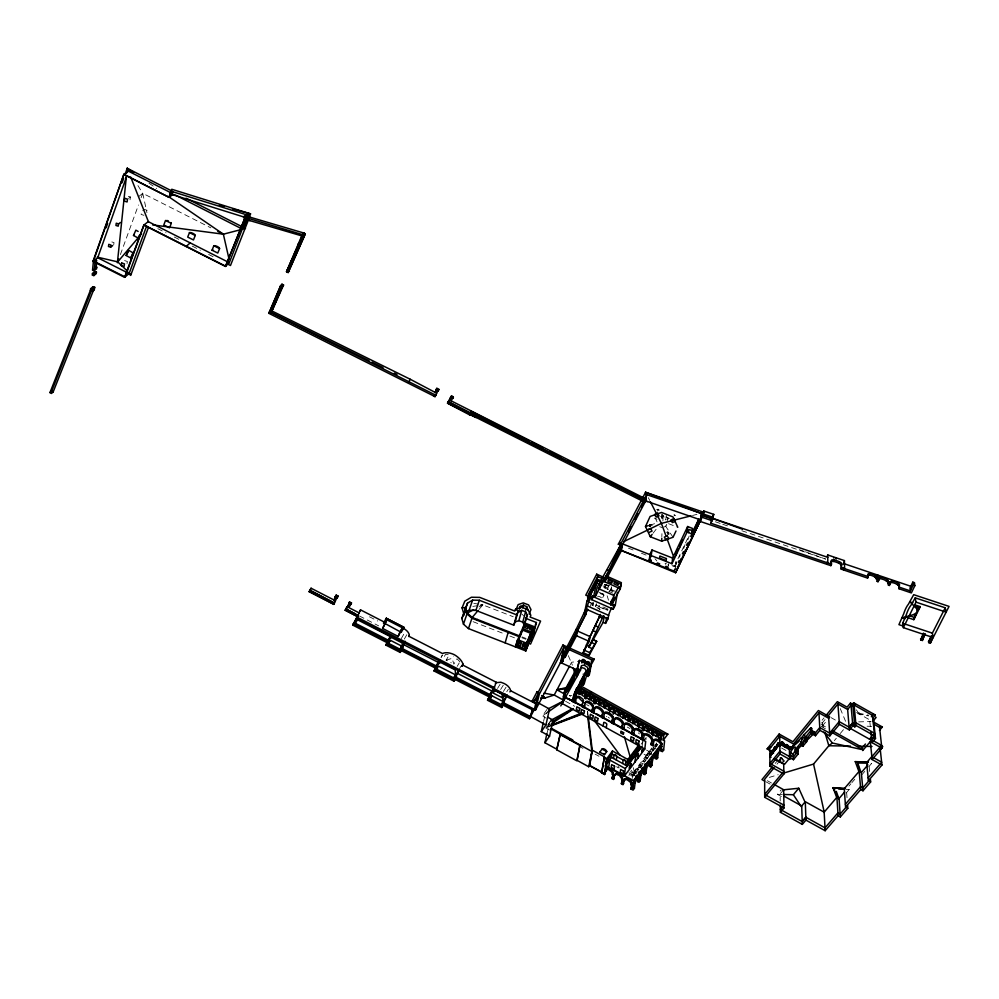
<?xml version="1.0" encoding="UTF-8"?>
<svg xmlns="http://www.w3.org/2000/svg" width="999" height="999" viewBox="0 0 999 999"><rect width="100%" height="100%" fill="white"/><g stroke="black" fill="none" stroke-linecap="round" stroke-linejoin="round"><path stroke-width="0.75" stroke-dasharray="5 3.75" d="M661.837 536.675L661.937 533.666M662.911 520.991L663.124 515.546L668.668 518.069M667.32 533.716L667.469 532.18L666.221 532.242M668.281 534.453L668.418 532.917L667.469 532.18M655.107 745.741L656.618 746.59L655.182 745.054M675.099 566.908L675.411 564.06L689.185 535.264M675.187 568.893L675.561 565.571M655.868 746.191L656.468 742.969M657.642 511.113L657.817 509.615L656.555 509.677M652.834 751.211L653.571 746.79M652.21 749.562L653.721 750.411L653.646 749.625C650.636 746.865 649.862 753.408 649.937 755.032L652.06 752.235L652.285 748.875M649.238 752.896L650.661 754.432L649.163 753.583C648.463 751.298 646.091 758.204 646.877 759.053L649 756.268L649.163 753.583M651.435 754.582L651.71 752.172L650.349 751.423M646.266 756.83L647.677 758.366L646.178 757.517C645.841 755.244 643.344 760.876 644.043 761.775M650.849 524.837L650.661 526.348L649.412 526.411L649.6 524.9L651.81 525.574M643.406 760.601L644.68 762.037L644.755 761.338C641.745 758.578 641.008 765.147 641.046 766.757L643.144 763.973M668.306 566.046L668.568 563.823L667.919 565.197L668.781 564.697M645.903 739.809L646.178 737.512L644.567 739.672M640.159 767.919L640.209 764.422L638.211 769.48M640.421 764.535L641.833 766.071L640.334 765.222M642.295 745.566L642.869 741.345M637.499 769.242C636.7 766.558 634.377 773.738 635.089 774.6L637.175 771.84M634.253 775.686L634.54 772.289L632.642 774.787L632.866 773.089L653.234 746.203M632.23 778.471L632.642 775.311L631.53 773.763L629.283 773.463L628.983 775.686M666.321 515.397L665.734 519.905L662.087 518.481L661.663 513.961M633.403 776.123L633.741 773.538L657.28 742.482M662.087 518.481L662.699 513.973M113.711 244.743L114.023 242.607L111.838 241.933M130.02 199.763L130.432 196.978L127.61 196.104M611.5 587.462L610.926 590.609L611.975 591.083L612.437 586.925M587.487 712.412L587.649 711.55L587.549 715.259M611.463 587.562L611.525 587.237A1.786 0.837 27.9 0 0 611.251 586.775M605.656 584.627L604.994 588.074L606.131 583.916L605.594 584.952L608.366 586.188L608.915 585.152L607.779 589.31L608.428 585.864A1.786 0.837 27.9 0 1 609.402 585.726M596.166 605.506L596.453 603.995L595.616 606.543L596.166 605.506L607.017 610.314L607.292 608.791L603.021 606.893L602.122 607.404L603.159 607.879L603.059 606.88M593.543 602.697L592.707 605.244L593.543 602.697L591.795 602.822L592.832 603.296L592.732 602.297M590.459 606.455L590.871 604.432L599.962 609.315M546.928 733.591L548.738 726.86M543.581 721.428L544.905 715.621L548.738 710.152M687.886 539.835L689.173 535.976M683.716 548.551L685.014 544.667M679.557 557.242L680.057 555.444M120.38 254.583L138.474 204.995M141.134 197.702L142.732 193.331L137.825 185.414M676.048 563.798L676.86 561.65M634.328 774.7L633.99 775.524L632.317 774.612M643.169 763.036L642.844 763.873L641.483 763.124M582.879 674.387L583.316 673.463M666.758 524.25L665.759 526.386L663.811 527.06M643.019 741.645L641.133 744.23M666.321 563.011L665.659 564.385L665.109 563.261M602.722 597.589L603.983 595.154A3.009 1.436 27.5 0 0 599.487 592.607M596.453 603.995L595.916 605.019L607.954 610.352M598.801 606.293L599.338 605.269M570.217 664.884L571.603 662.262L577.659 661.438M609.303 591.945L612.012 586.525M637.225 770.866L638.798 769.193L637.449 768.443M646.028 759.277L647.614 757.567M652.035 751.348L653.646 749.625M441.034 657.592L442.295 655.344M401.273 638.661L405.232 631.643M404.32 639.073L407.23 633.928M441.246 656.992L442.407 655.007M444.368 656.38L445.529 654.395L449.313 654.795L446.153 660.164L451.286 662.799M446.153 660.164L452.085 658.341L453.396 656.131M457.167 666.395L459.215 662.936M459.49 668.706L460.989 666.183M497.527 688.461L500.349 683.89M500.624 689.485L503.396 685.014M503.396 691.47L506.218 686.912M506.768 691.758L508.316 689.248M546.94 709.477L542.357 716.033L546.128 718.106M547.877 724.874L551.248 720.092M548.064 724.625L550.387 721.34M661.276 518.044L663.124 515.546L665.521 519.405M644.03 754.22L646.628 755.619L649.5 751.748L646.565 750.149M632.642 775.311L632.017 776.123L629.17 773.963M634.79 773.863L635.888 773.026L634.328 772.165M644.605 762.05L646.016 760.202M653.546 750.274L654.969 748.401L656.343 749.15M656.455 746.44L657.891 744.555M653.034 533.241L656.68 528.558M775.187 763.436L778.021 759.977M780.818 757.766L779.919 759.577L780.818 757.766L781.693 757.779M779.645 759.415L780.818 758.466M779.919 758.865L781.468 757.866M776.96 764.198L779.794 760.739M783.666 761.962L784.565 760.863L783.591 760.326L782.692 761.425L783.666 761.962L783.578 759.302C781.255 761.638 783.341 758.853 782.404 758.066M822.127 720.204L824.038 717.881M822.077 723.214L825.049 719.605M822.189 726.211L826.847 720.566M781.355 796.54L777.434 794.367L780.968 790.109M783.653 789.722L780.119 793.993L780.207 800.961M834.327 740.634L836.3 738.261M840.271 733.503L844.23 728.758M856.343 709.802L858.665 713.211L859.814 711.837M478.983 609.465L482.867 604.894L513.236 616.733M609.615 590.983L610.451 590.409M848.95 786.063L850.898 783.79M851.872 782.654L854.794 779.257M846.303 792.881L849.175 789.535L846.24 789.198M861.85 774.799L864.784 771.378M868.705 766.82L871.652 763.398L868.83 763.248M569.305 695.429L571.803 695.466M667.707 534.84L668.418 532.917M546.753 726.922L549.812 723.963M138.499 196.716L142.732 193.331L210.851 227.847M128.484 198.439L130.432 196.978M547.227 712.599L542.357 716.033L544.905 715.621M547.477 726.398L550.049 724.675M610.926 590.609L611.875 590.072M478.971 606.942L482.867 604.894L480.369 603.496M649.412 526.411L650.873 525.786M666.945 519.405L669.367 518.419M546.191 727.26L549.05 726.186M547.165 727.372L550.012 726.285M780.569 758.965L781.493 759.165M660.551 516.495L663.124 515.546M649.8 525.187L656.98 522.952M769.355 777.384L778.196 774.725M692.507 515.484L696.952 514.36M472.852 606.405L478.571 605.544M480.007 605.319L482.867 604.894L479.845 604.383M649.325 524.425L652.335 525.349M858.653 721.877L871.103 721.553M777.434 794.367L781.78 794.467M867.082 726.198L871.665 726.423M846.103 789.36L849.175 789.535M607.28 584.802L604.545 584.49L605.556 588.748M473.826 603.359L478.346 604.12M857.804 713.761L868.481 715.896M858.665 713.211L868.543 715.197M147.19 210.302L144.38 209.428L141.533 211.663L141.109 214.435L143.918 215.309M124.588 260.602L127.348 261.463L126.948 264.123L124.188 263.274M715.396 521.79L721.278 523.788M722.752 524.275L728.633 526.273M741.857 530.744L825.661 559.103L805.206 551.735M799.362 549.637L803.745 551.211M668.568 523.688L677.772 527.247M659.715 526.698L662.137 527.634M522.052 636.887L526.136 638.486M521.828 637.712L525.924 639.31M473.089 621.69L505.681 634.39M509.852 636.013L515.372 638.161M628.446 548.164L635.676 550.986M641.445 553.246L648.676 556.081M673.226 565.684L676.123 566.82M654.283 518.094L657.067 519.193M604.757 584.415L607.417 585.514M600.024 593.518L603.983 595.154M602.934 585.876L614.909 591.196M603.746 587.512L613.286 591.67M608.816 591.396L612.837 593.169M599.1 592.257L607.217 595.866L608.478 600.199M588.161 601.573L593.006 603.721M588.374 602.047L593.244 604.208M656.543 745.803L654.607 748.363L653.246 747.614M606.893 609.515L607.916 609.989L607.817 608.99M650.599 753.646L648.663 756.193L647.302 755.444M157.792 228.671L166.059 232.867M174.326 237.05L181.219 240.547M192.22 246.116L200.412 250.274M208.616 254.42L215.447 257.892M369.505 616.795L377.747 621.016M359.428 615.983L378.646 625.849M641.77 765.271L639.86 767.794L638.511 767.045M630.257 771.653L633.741 773.538M595.129 754.145L598.988 756.255M628.895 772.677L634.365 775.686M545.729 727.909L549.737 730.107M579.083 746.228L582.979 748.363M616.595 766.708L618.256 767.969M644.343 759.365L645.691 760.102M637.362 769.143L638.711 769.879M635.551 770.953L636.9 771.703M634.452 772.976L635.938 773.825M586.525 704.582L588.973 705.931M627.285 727.085L629.944 728.546M656.143 743.793L657.504 744.542M565.584 701.298L574.65 706.293M767.382 780.719L771.453 782.966M766.058 781.855L770.117 784.103M781.618 748.051L786.812 750.948M779.882 757.692L783.628 759.777M821.091 724.412L827.759 728.146M821.028 726.348L826.435 729.37M856.618 712.499L871.003 720.579L869.854 721.94L870.641 729.395M831.006 717.594L836.4 720.616M149.013 183.217L156.706 188.486M672.052 565.496L673.488 566.545M667.657 531.693L668.955 532.692L669.08 534.19M657.991 509.115L659.303 510.127M657.817 509.615L658.778 510.352M674.138 514.572L675.449 515.596M673.95 515.072L674.912 515.821M655.019 558.753L656.88 560.963M521.828 614.048L523.588 615.671M597.951 607.579L599.937 609.44M618.131 766.395L619.218 767.944M459.902 661.775L457.03 658.753L453.858 664.11L452.085 658.341M631.106 770.192L635.726 776.435M673.051 537.275L665.759 526.386L667.832 518.656L666.82 516.483M674.138 565.172L674.824 566.271M648.326 497.689L649.7 500.387M568.281 655.619L572.439 665.197M655.406 518.381L657.042 521.878M840.259 708.591L846.041 722.427M675.474 561.713L676.523 564.547M821.89 722.277L823.626 728.146M633.216 767.619L634.889 773.488M142.732 193.331L146.94 212.612M587.649 711.55L588.199 716.121M869.167 766.857L869.63 771.453M846.665 793.031L847.027 797.689M646.628 755.619A2.885 0.774 -62.5 0 1 648.139 752.484A2.885 0.774 -62.5 0 1 649.5 751.748M569.442 695.654A1.823 0.974 29.5 0 1 570.379 696.503M638.361 732.916A1.998 1.011 37.4 0 1 639.36 733.94M606.318 716.508A2.71 1.399 36.7 0 1 606.905 716.583M608.241 717.182A2.71 1.399 36.7 0 1 609.378 718.206M597.589 596.266A3.009 1.449 27.6 0 1 601.435 597.839"/><path stroke-width="1.5" d="M781.593 810.152L802.222 821.54L805.843 817.232L825.012 827.859L824.163 812.162L805.294 801.71L805.943 820.117L802.309 824.387L780.394 812.287L783.99 807.979L764.672 797.314L764.672 779.208L774.125 767.669M677.772 527.247L673.014 516.933L661.525 512.45L650.112 516.446L645.491 526.523L650.299 536.738L661.688 541.183L661.788 538.174M778.958 736.812L779.145 734.053L792.931 741.733L818.418 710.539L829.657 716.845L828.708 718.306L829.832 735.876L819.917 730.331L818.968 712.836L828.708 718.306M642.707 497.739L645.566 492.27L704.357 512.475L701.535 513.548L700.986 520.017L645.679 500.911L448.351 401.685L447.602 403.097L644.929 502.322L645.229 500.462L585.826 470.067M675.599 572.764L700.399 520.304L675.599 572.764L621.49 550.536L622.34 545.816L620.891 544.418L597.19 587.187L595.342 596.44L593.806 595.766L596.391 582.966L600.312 584.715M691.67 533.816L691.97 530.594L688.885 529.383L688.561 532.604M672.627 558.066L651.997 549.999L651.198 555.606L671.977 563.736L672.627 558.066L687.649 526.523L692.469 528.409L691.945 533.928L690.746 536.413L692.369 537.05L692.669 533.841L691.658 534.74M94.206 270.729L95.067 261.838L96.766 260.477L95.167 259.665L93.469 261.039L92.52 270.254L94.206 270.729L96.578 268.793L96.753 267.158L95.08 266.696M96.079 267.707L96.628 261.925M688.386 543.618L688.174 545.766L686.575 545.142L687.562 543.056L689.173 543.693L689.385 541.545M126.436 175.949L117.383 262.774M126.748 172.877L127.223 168.282L172.365 191.246M685.202 550.262L684.989 552.422L683.378 551.798L682.442 553.746L684.053 554.383L684.278 552.21M671.977 563.736L687.1 532.03L687.649 526.523M662.2 746.553A4.658 1.199 -61.9 0 0 658.254 752.634L657.692 757.854L656.643 759.215L655.269 758.453L656.306 757.105L656.88 751.872A4.658 1.186 -61.9 0 1 659.303 747.227A4.658 1.186 -61.9 0 1 661.375 745.966L661.013 750.911L662.399 751.685L663.648 750.049L664.585 740.858L663.211 740.097L663.873 733.79L580.244 687.537M681.031 558.965L680.806 561.138L679.208 560.514L678.358 562.287L679.957 562.912L680.194 560.701M660.676 749.974L662.025 743.968A4.783 2.41 37.8 0 0 658.366 739.922A4.783 2.41 37.8 0 0 654.283 739.685L653.446 740.783A4.783 2.41 37.8 0 1 657.529 741.021A4.783 2.41 37.8 0 1 661.188 745.067L661.013 750.911M661.088 736.513L660.676 740.296L661.825 735.139L658.915 733.528L657.667 735.139L659.04 734.69L661.088 736.513L661.912 735.426M660.726 739.909L661.563 735.202L658.791 738.873M656.793 757.879L657.08 755.219M655.269 758.453L655.644 753.483A4.645 1.174 -62 0 0 653.608 754.72A4.645 1.174 -62 0 0 651.186 759.352L650.586 764.597L649.313 766.27L650.686 767.032L651.96 765.359L652.547 760.114A4.645 1.186 -62 0 1 655.531 754.807M658.503 734.04L658.141 737.337L661.513 739.21M656.268 736.525L656.468 733.728L654.507 732.192L653.134 732.629L652.884 734.827M657.379 732.916L656.967 736.688L653.583 734.827L653.958 731.53L656.443 731.705L657.379 732.916L656.555 734.015M651.598 739.76A5.007 2.535 37.6 0 0 647.839 735.764A5.007 2.535 37.6 0 0 643.668 735.389L644.492 734.277A5.007 2.535 37.6 0 1 648.676 734.665A5.007 2.535 37.6 0 1 652.422 738.661L651.023 744.655L652.896 745.679L653.171 743.231M650.686 767.032L650.986 764.347M652.896 745.679L654.283 739.685M653.021 731.006L652.647 734.302L649.025 732.304L649.425 729.02L650.799 728.583L652.759 730.132L651.935 734.302M649.313 766.27L649.725 761.275A4.633 1.174 -62.1 0 0 647.702 762.487A4.633 1.174 -62.1 0 0 645.292 767.107L644.667 772.364L643.456 773.938L644.83 774.7L646.028 773.126L646.653 767.856A4.633 1.174 -62.1 0 1 649.625 762.574M651.023 744.655L652.422 738.661M648.363 728.433L647.964 731.718L644.355 729.72L644.755 726.448L646.141 726.011L648.101 727.547L647.277 731.73M643.456 773.938L643.905 768.918A4.62 1.161 -62.1 0 0 641.907 770.104A4.62 1.161 -62.1 0 0 639.497 774.712L638.848 779.994L637.637 781.58L639.01 782.329L640.209 780.756L640.859 775.461A4.608 1.161 -62.1 0 1 643.818 770.192M624.263 776.211L625.312 768.581L609.802 760.064L608.628 767.632L624.263 776.211L644.792 749.025L645.704 741.508L564.997 696.965M641.982 734.452A4.97 2.522 37.4 0 0 638.261 730.456A4.97 2.522 37.4 0 0 634.065 730.082L634.889 728.97A4.97 2.522 37.3 0 1 639.085 729.357A4.97 2.522 37.3 0 1 642.819 733.353L641.37 739.322L643.056 740.259L644.492 734.277M639.11 724.874L641.608 725.062L642.719 726.872L642.307 730.144L643.131 729.045L643.281 724.887L641.321 723.351L639.11 724.874L638.836 727.06M641.37 739.322L642.819 733.353M639.31 778.533L637.949 777.784L638.111 776.535L639.472 777.284M637.637 781.58L638.136 777.534L639.497 778.283M642.082 749.213L641.745 751.91L643.456 749.65M637.812 758.278L638.398 753.633L635.464 757.529L634.865 762.175M638.923 750.062C640.846 743.268 636.301 749.7 637.275 752.247M607.242 767.969L608.99 768.194L612.437 770.816L613.324 773.888L611.987 778.571L613.548 779.432L614.085 775.848L616.595 773.101L618.331 773.313L621.79 775.936L622.689 779.033L621.378 783.716L622.951 784.59L624.912 778.908L625.948 778.221L629.582 779.495L631.131 781.068L632.055 784.165L630.769 788.873L633.054 790.122L634.415 788.348L635.089 783.029A4.595 1.161 -62.2 0 1 638.948 777.072M632.055 784.165L631.58 787.799L632.504 788.311L633.491 780.619L661.288 744.068M632.504 788.311L633.728 782.292A4.608 1.149 -62.2 0 1 636.138 777.697A4.608 1.149 -62.2 0 1 638.111 776.535M631.243 785.226L631.855 782.716M638.861 723.176L638.436 726.448L634.815 724.45L635.252 721.191L636.65 720.766L638.611 722.302L637.749 726.46M638.686 728.146L639.934 723.776M632.192 729.045A5.045 2.572 37.1 0 0 628.408 724.962A5.045 2.572 37.1 0 0 624.1 724.587L624.924 723.476A5.057 2.572 37.1 0 1 629.233 723.85A5.057 2.572 37.1 0 1 633.016 727.946L631.53 733.89L633.416 734.927L634.889 728.97M631.78 759.54C633.741 752.722 629.208 759.153 630.157 761.713M623.988 780.781L624.912 778.908M627.884 759.477L612.462 750.998L611.488 757.367L627.01 765.896L627.884 759.477L639.073 744.58M632.879 723.776L632.916 720.716L630.007 719.105M631.53 733.89L633.016 727.946M633.99 720.491L633.541 723.751L629.919 721.753L630.381 718.493L631.78 718.069L633.741 719.605L633.166 721.59M621.378 783.716L622.689 779.033M625.424 765.022L625.874 761.713A1.973 1.036 37.8 0 0 623.151 760.214L622.677 763.511M622.951 784.59L623.289 782.18M92.457 273.514L92.233 275.087L93.869 275.599L96.241 273.651L96.466 272.078L94.83 271.566L92.457 273.514L94.093 274.026L96.466 272.078M90.385 290.397L90.622 288.711L92.994 286.725L94.73 287.275L94.493 288.948C94.031 293.032 87.875 289.098 92.095 290.921L93.794 289.498L53.184 391.895L51.461 393.469L49.987 392.532L90.385 290.397L92.133 290.934L92.37 289.26L94.73 287.275M93.869 275.599L94.093 274.026M621.89 780.094L622.502 777.584M92.757 288.399L92.994 286.725M650.411 562.412L650.786 559.727M628.146 721.153L628.209 718.106L626.248 716.57L624.837 716.982L626.098 715.384L629.02 717.007L628.808 721.128L625.187 719.13L625.661 715.883M650.486 561.888L651.136 560.501L649.263 559.765L650.062 554.133L651.997 549.999M650.661 556.768L651.173 553.171L650.062 555.544M110.664 247.178L110.976 245.042L108.779 244.355L108.466 246.491L110.664 247.178L112.7 245.554M612.362 718.106A5.42 2.785 36.6 0 0 608.478 714.123A5.42 2.785 36.6 0 0 604.033 713.498L604.845 712.387A5.432 2.772 36.6 0 1 609.29 713.011A5.432 2.772 36.6 0 1 613.174 716.982L611.6 722.901L613.498 723.938L615.072 718.031A5.057 2.585 36.9 0 1 619.343 718.481A5.057 2.585 36.9 0 1 623.089 722.452L621.553 728.383L623.401 729.407L624.924 723.476M118.556 223.913L118.232 226.174L115.934 225.462L116.259 223.202L118.556 223.913L120.442 222.465M613.548 779.432L614.747 774.837L615.796 774.163L619.442 775.436L621.703 778.658M623.139 718.393L623.214 715.346L621.266 713.81L619.842 714.223L621.103 712.624L624.025 714.248L623.801 718.368L620.167 716.358L620.654 713.124M614.085 775.848L615.546 773.775M621.553 728.383L623.089 722.452M700.299 521.466L830.843 565.646L831.493 564.198L711.013 523.301L713.773 514.373L703.783 511.001L701.735 515.397L700.998 519.917L703.783 511.001M611.987 778.571L613.324 773.888M616.308 760.014L616.795 756.73A1.973 1.036 37.5 0 0 614.06 755.219L613.561 758.503M711.013 523.301L711.675 518.756L713.773 514.373M612.524 774.962L613.149 772.452M618.269 715.696L618.356 712.662L616.395 711.126L614.984 711.538L616.246 709.939L619.168 711.55L618.918 715.671L615.284 713.661L615.784 710.426M608.029 762C610.089 755.194 605.606 761.625 606.43 764.16M611.6 722.901L613.174 716.982M606.718 758.74L605.719 765.122L606.63 761.588M610.164 708.878L612.699 709.078L613.773 710.876L613.261 714.11L614.073 712.986L614.348 708.89L612.387 707.354L610.164 708.878L609.815 711.026M556.755 749.812L560.252 734.078L556.755 749.812L576.823 760.813L580.007 744.942L577.135 760.389L588.711 766.733L592.195 750.124L604.445 756.855L601.623 772.901L604.62 774.537L605.581 768.293L607.305 765.971L606.88 768.743L605.157 771.053M606.206 764.385L606.73 761.076L605.656 762.462M604.62 774.537L605.993 769.842M613.498 723.938L614.248 719.143A5.057 2.585 36.9 0 1 618.531 719.592A5.057 2.585 36.9 0 1 622.265 723.563M601.623 772.901L604.445 756.855M595.342 596.44L645.679 500.911L646.678 494.617L645.566 492.27L701.535 513.548L704.357 512.475M609.702 707.055L609.178 710.289L605.544 708.279L606.081 705.057L607.517 704.657L609.465 706.193L608.541 710.326M609.64 712.1L610.963 707.767M606.231 727.771L606.83 724.1A2.348 1.211 36.7 0 0 603.758 722.402L603.159 726.073M604.919 708.316L605.731 705.681L607.829 706.38L608.891 708.179M592.544 707.155A4.595 2.36 36.2 0 0 589.085 703.196A4.595 2.36 36.2 0 0 584.939 702.959L585.739 701.835A4.595 2.36 36.2 0 1 589.885 702.072A4.595 2.36 36.2 0 1 593.344 706.031L591.683 711.9L593.593 712.961L595.254 707.08A4.958 2.535 36.4 0 1 599.537 707.504A4.958 2.535 36.4 0 1 603.209 711.475L601.598 717.369L603.234 718.281L604.845 712.387M603.671 707.629L603.796 704.62L600.874 702.996M601.598 717.369L603.209 711.475M604.832 704.37L604.295 707.579L600.661 705.581L601.211 702.372L602.647 701.96L604.607 703.496L604.033 705.481M588.711 766.733L589.66 765.434L592.357 749.912M600.037 705.619L600.399 703.483M613.186 609.178L613.786 605.769L592.432 596.303L591.745 599.675L613.186 609.178L615.272 605.282L612.2 603.933L620.329 588.723L621.378 582.679L607.454 576.498M598.738 704.907L598.888 701.897L595.953 700.287M599.912 701.648L599.363 704.857L595.716 702.846L596.291 699.65L597.739 699.25L599.687 700.786L599.113 702.772M592.195 750.124L589.51 765.646L601.947 772.464M249.925 220.629L244.867 219.118L246.516 216.171M615.272 605.282L617.532 592.357M303.509 234.403L302.098 235.976L244.855 219.131L245.155 217.407L250.537 213.861L249.525 216.771L247.64 215.135L173.164 191.858L170.342 194.006L169.081 197.34L123.864 174.35L92.982 261.413L124.588 277.322L129.096 273.564L146.666 225.961M246.441 217.607L246.441 216.358M591.683 711.9L593.344 706.031M594.005 702.285L594.155 699.288C589.61 698.026 591.72 695.067 594.954 698.176L593.806 703.358M612.2 603.933L613.736 595.404L619.08 586.5M595.292 701.835L594.917 703.97L595.716 702.846M593.593 712.961L594.442 708.204A4.958 2.547 36.4 0 1 598.738 708.628A4.958 2.547 36.4 0 1 602.397 712.599M604.258 616.258L603.134 622.315L605.569 623.388L608.016 618.818L608.641 615.384A6.244 0.849 -66.2 0 1 611.725 607.692M591.708 696.877L591.083 700.287L594.617 702.235M605.569 623.388L606.63 617.594M619.892 549.912L621.091 543.331L643.094 501.448M776.722 748.026L777.834 743.006L780.032 743.943M776.872 745.354L778.258 746.128L779.782 743.418M589.422 699.812L589.597 696.815L586.663 695.204M590.621 696.565L590.034 699.762L586.588 697.851L587.262 694.293L590.397 695.704L589.822 697.689M771.078 752.497L772.464 753.271C775.187 748.326 769.267 750.699 770.903 755.182M773.975 748.413C775.137 744.979 777.172 747.327 775.361 749.7L773.975 748.413L775.349 749.188M582.629 701.685L578.683 697.639L575.936 697.989L577.772 696.266L579.482 696.515L582.804 699.038L583.428 700.549L581.718 706.405L584.04 707.692L585.739 701.835M560.776 705.918L580.544 670.017L581.406 665.696L584.103 665.084L587.537 667.32L588.536 669.854L586.513 675.786L588.111 676.498L589.472 674.05L591.058 665.671L579.383 660.401L577.01 669.967L560.526 662.524L535.514 710.039L534.34 709.515L538.111 693.806L537.125 691.62L532.067 701.286L534.777 702.772M585.451 697.165L585.839 693.119C582.717 689.934 580.556 692.981 585.039 694.243L584.652 698.289L585.451 697.165L581.992 695.267L582.692 691.708M584.04 707.692L584.49 705.319M596.615 641.483L593.668 639.797L596.615 641.483L589.185 655.356L583.166 652.697L588.461 640.234M586.013 697.789L586.463 695.404M586.513 675.786L588.536 669.854M589.797 666.97L590.059 664.747M581.718 706.405L583.428 700.549M588.786 675.274L591.733 659.839L594.293 659.178L589.847 667.207M600.362 614.885L588.823 639.173M582.205 683.004L579.607 691.82L578.583 693.656L577.11 692.994C577.459 690.309 584.203 672.452 581.88 684.39L583.354 685.052L584.315 683.328L586.913 674.462M588.736 664.884L589.26 662.674C586.987 659.964 585.377 662.874 588.586 663.898M588.423 664.747L589.26 662.674M620.329 588.723L604.907 581.868L606.068 575.886L598.551 588.673L613.736 595.404M589.098 666.321L589.098 663.523M580.382 689.66L581.281 690.846L580.569 694.48L577.16 692.594M581.88 684.39L584.39 676.161L587.912 669.567M583.354 685.052L583.99 680.244M589.185 655.356L589.71 652.609L596.678 641.133M584.84 664.397L585.064 660.789A1.449 0.737 29.2 0 0 583.903 659.64A1.449 0.737 29.2 0 0 582.529 659.652L581.868 660.863A1.449 0.749 29.2 0 1 583.241 660.863A1.449 0.749 29.2 0 1 584.403 662L584.677 663.049L585.352 661.825M601.635 581.918L601.698 581.605A1.786 0.837 27.7 0 0 600.262 580.307A1.786 0.837 27.7 0 0 598.601 580.219L597.439 581.893L596.291 580.744L595.754 581.543L594.143 585.364L595.342 585.901M580.007 694.392L581.281 690.846M586.45 663.885L586.888 661.613M302.098 235.976L303.846 232.692M572.502 701.323L574.999 702.697L576.735 696.865M578.583 693.656L579.47 689.173M583.166 652.697L589.21 641.37L590.209 636.288M581.855 663.036L582.529 659.652M598.601 580.219L597.027 579.87L597.702 576.523L603.296 579.008M574.575 700.886L575.724 695.117M588.074 668.706L573.888 694.205L572.427 701.423L573.901 702.085L577.509 691.47M574.999 702.697L575.474 700.349M577.11 692.994C579.507 680.956 572.814 698.726 572.427 701.423M597.439 581.893L597.489 581.268L596.253 583.628M597.989 581.568L598.051 581.256A1.786 0.837 27.7 0 1 599.375 581.206A1.786 0.837 27.7 0 1 600.886 582.167M577.01 669.967L579.383 660.401M576.46 677.447L578.546 670.741L577.609 675.336M574.325 676.523L574.937 673.551L573.151 678.658M593.256 589.885L592.057 589.348L594.193 584.74L594.143 585.364M586.276 608.241L576.261 629.208L577.584 630.706L576.523 635.751L565.122 657.379L563.623 656.718L585.776 614.622L584.253 613.948L587.375 605.956A6.244 0.762 -66.2 0 1 590.496 598.264A6.244 0.762 -66.2 0 1 592.432 596.303M591.158 593.893L590.022 592.732L589.123 594.28L587.624 597.827L589.173 598.513M585.776 614.622L586.888 609.265M589.772 597.177L589.984 595.591M589.959 593.356L592.12 588.711L592.057 589.348M587.712 609.278L576.211 633.591M584.253 613.948L586.95 601.036L596.391 582.966M587.624 597.827L588.336 594.442L597.702 576.523M570.441 681.668L568.843 685.326L574.275 674.562M578.384 669.455L563.673 696.241L562.137 703.458L644.792 749.025M564.335 692.831L564.085 694.043L565.671 690.396L564.11 693.081L564.747 693.368M562.787 702.272L564.91 695.541L563.923 700.212M557.067 749.387L544.905 742.719L549.562 736.151L553.071 720.117L547.627 717.12M535.514 710.039L539.273 694.317L538.286 692.132L562.949 645.017L563.936 647.277L560.489 662.674L561.975 663.336L564.135 656.992M565.122 657.379L565.871 653.958L564.323 653.271L560.489 662.674M561.975 663.336L563.124 658.204M563.623 656.718L564.385 653.296M544.905 742.719L546.928 733.591M549.562 736.151L541.271 731.593L545.929 724.962L549.5 709.053L538.561 703.034M541.271 731.593L543.244 722.889M532.38 709.39L530.644 716.558L545.929 724.962M503.159 705.244L529.445 718.718L530.956 715.272L529.482 717.22L530.694 716.333M531.256 632.467L530.119 636.326L531.655 636.925L534.053 630.132M524.875 649.075L526.461 643.119L517.669 639.697L516.021 645.629L524.875 649.075L530.069 635.202L528.758 640.159L530.282 640.759L533.691 632.941L536.426 622.514L525.973 618.431L526.198 617.619M533.691 632.941L523.126 628.821L527.347 615.172L525.599 611.813L521.753 610.339L518.069 611.613L516.695 614.872L479.32 600.237L472.602 600.112L467.507 603.134L461.863 618.518L463.461 624.163L468.456 628.583L525.849 650.948L530.556 638.186M528.758 640.159L533.154 627.747L530.869 626.46L529.932 628.084L531.081 627.747L532.704 629.17L533.266 627.884L531.93 630.544M530.282 640.759L531.643 635.888M531.655 636.925L532.355 634.24L530.831 633.641M529.083 641.42L529.408 640.796L527.01 647.589L525.486 647.002L528.009 640.134L526.198 644.293M525.849 650.948L527.422 644.992M527.01 647.589L527.722 644.879M525.462 645.779L524.712 648.588L525.262 647.302L522.602 646.266L523.726 643.144L526.011 644.505L525.462 645.779L523.176 644.417L522.052 647.552M530.494 626.798L529.757 629.52L532.554 630.606M133.154 253.072L132.28 255.444M528.683 626.098L527.947 628.821L525.162 627.734L526.286 624.675L528.533 625.549L528.121 627.384L526.498 625.961L525.349 626.298L525.911 625.012M521.503 642.744L520.816 643.493C517.332 643.269 518.656 640.197 521.366 642.22L520.741 645.541L518.081 644.505M501.873 706.106L503.134 701.548L506.993 695.329M525.574 619.917L522.689 630.169L531.593 633.641M453.671 677.921L436.6 669.168L436.126 670.529L453.221 679.283L455.057 675.599L456.481 676.335L455.831 678.284L489.972 695.779L487.549 700.274L501.723 707.529L502.022 706.48M503.296 703.82L503.596 702.759A12.55 1.711 -63.2 0 1 507.267 695.279M518.181 640.621L521.403 631.868L520.417 635.426M458.741 670.841L455.656 677.06L491.67 695.516L489.672 699.849L501.023 705.669L502.734 702.322L530.332 716.458M517.544 646.216L519.18 640.284M501.023 705.669L502.734 702.322M535.239 627.06L524.85 623.014L523.251 628.87L515.472 646.902L517.12 640.971L524.3 624.3M525.699 610.214L526.698 606.593L523.376 605.319L520.192 606.418L519.193 608.803M524.512 625.536L522.739 622.14L525.599 611.813M522.702 607.729L523.601 604.52M461.863 618.518L463.973 613.324L469.118 610.277L475.911 610.414L513.761 625.174L515.109 621.927L518.843 620.654L521.753 610.339M519.505 608.841L520.192 606.418M513.761 625.174L516.958 614.01M515.109 621.927L518.069 611.613M489.672 699.849L491.67 695.516M533.766 710.489L493.568 689.872L496.153 682.205L495.442 683.353M488.274 699.138L489.26 695.741M488.961 697.976L489.697 695.704M505.132 642.881L508.416 631.58M489.547 697.077L493.968 687.324M574.75 673.713L577.135 668.98M606.655 761.113L612.012 753.895L613.848 754.894L615.247 754.445L617.419 756.867L622.827 759.839L624.163 759.39L627.484 762.399L635.988 749.899L636.65 750.199L639.622 746.241M462.987 664.06L461.988 666.171L462.987 664.06A13.849 7.555 30.7 0 0 454.195 654.632A13.849 7.555 30.8 0 0 442.52 653.546L408.916 636.288L409.303 635.314A8.429 4.595 29.3 0 0 403.371 628.334M712.462 520.804L700.699 516.82L701.46 514.51L827.771 557.355M477.06 620.267L477.335 619.455M434.016 670.966L436.551 666.121L434.016 670.966L453.946 681.168L456.481 676.335M490.684 697.652L455.132 679.445L455.457 678.471M475.911 610.414L479.32 600.237M453.221 679.283L455.057 675.599M454.757 677.946L458.741 669.954M468.456 628.583L472.202 617.457L478.022 610.601M247.64 215.135L229.295 262.687L225.437 266.433L143.819 225.1L124.588 277.322M463.461 624.163L466.995 613.886L465.422 608.291M469.118 610.277L472.602 600.112M463.973 613.324L467.507 603.134M565.459 690.634L569.892 682.554M248.514 219.693L230.482 265.509L227.76 264.123M920.691 639.947L923.338 633.378L924.999 633.94L922.352 640.496L920.691 639.947L923.513 634.353L903.346 627.659L902.671 623.289L906.318 614.722A11.489 3.047 -71.1 0 1 911.051 605.144L915.234 597.852L945.229 607.792L946.115 612.137L915.983 602.135L915.234 597.852M906.93 617.37L913.81 619.655L917.319 610.901L920.279 606.655L914.747 604.82M248.589 218.419L245.167 217.407L225.674 266.209L144.018 224.937L125.087 276.923L93.469 261.039L123.864 174.35L128.509 171.216L171.578 193.119M106.094 227.76L107.642 223.414M122.065 182.792L123.614 178.434M125.162 174.076L127.223 168.282L133.629 172.677M436.126 670.529L437.974 666.845L401.885 648.363L405.02 642.157M92.982 261.413L97.715 257.754L126.885 175.774M128.509 171.216L127.223 168.282L128.846 170.916M435.377 668.631L435.864 667.282M118.781 258.953L117.72 261.875L127.685 271.366M148.464 227.347L130.682 275.424L128.471 273.314M123.864 174.35L169.081 197.34L170.342 194.006L245.167 217.407L225.437 266.433M169.081 197.34L171.928 195.167L173.164 191.858M171.291 223.339L169.568 227.834L163.799 224.975L165.509 220.467L171.291 223.339A3.397 1.211 22.6 0 0 170.966 222.565M189.46 232.617L187.712 237.1L193.469 239.947L195.23 235.477A3.384 1.211 23 0 0 193.057 233.404A3.384 1.211 23 0 0 189.46 232.617L195.23 235.477M528.134 643.718L528.621 642.469M532.779 633.066L533.266 631.818M711.55 519.655L712.924 516.158M49.95 392.644L51.661 391.096L91.521 290.409M212.038 250.212L213.823 245.766A3.359 1.211 23.3 0 1 217.382 246.528A3.359 1.211 23.3 0 1 219.568 248.614L217.782 253.059L212.038 250.212A3.359 1.224 23.2 0 1 213.237 250.2M400.549 650.699L405.182 641.296M385.864 645.092L387.737 641.408L385.864 645.092L400.174 652.422L402.697 647.564L401.273 646.84L399.4 650.511L387.962 644.642L389.835 640.971L355.419 623.326M402.697 647.564L401.923 649.425L436.226 667.007L435.539 668.169L401.261 650.599L401.61 649.725M399.4 650.511L401.273 646.84M464.135 615.134L462.075 607.879L464.797 601.173L471.403 597.24L479.745 597.39L514.76 611.051L515.459 609.365L521.578 607.255L527.959 609.702L530.856 615.272L530.107 617.032L540.584 621.116L530.556 644.08L527.297 642.832M592.082 591.595L592.782 590.034M594.168 587.624L594.855 586.076M382.617 628.433L386.913 619.855L382.617 628.433L398.151 636.413L399.737 632.554M516.233 609.178L518.119 604.632L523.239 602.872L528.571 604.919L530.993 609.577L529.083 614.098M387.962 644.642L389.835 640.971M528.009 609.952L526.698 606.593M525.973 618.431L527.347 615.172M280.707 285.627L269.555 311.863L435.776 395.217L435.027 396.64L268.893 313.349L280.594 285.764L282.33 286.438L283.566 285.052L281.943 284.24L280.582 285.764L282.33 286.438L270.816 313.124L269.206 312.312L270.816 310.427M303.271 234.665L286.538 271.74L302.435 234.266L303.646 232.979L305.307 233.816L288.162 272.565L286.538 271.74L303.646 232.979M269.555 311.875L271.166 312.687L282.218 286.588M515.472 646.902L516.008 645.629M272.577 306.293L281.943 284.24L283.566 285.052L271.179 312.675M288.162 272.565L305.307 233.816M522.814 644.742L523.364 643.468M526.461 643.119L530.719 633.341M531.743 631.218L532.654 629.457M530.119 636.326L531.955 632.13L533.478 632.729M535.227 625.262L536.426 622.514M528.021 643.606L531.63 635.327M532.829 632.579L534.64 628.433M530.956 637.137L531.593 635.801M588.985 639.048L600.449 614.447M591.908 648.526L588.898 647.202L603.458 615.771M139.273 235.377L138.099 238.024L133.516 235.477L135.852 230.17L138.149 231.443M126.124 255.469L128.434 250.237L132.992 252.772L130.669 257.992L126.124 255.469L126.923 254.358M453.421 397.04C452.11 401.773 453.359 393.856 451.635 396.64L447.54 403.234L469.505 414.81L470.392 412.799L643.244 499.475M827.122 556.418L827.759 554.969L844.405 560.601L844.617 568.631M127.735 252.922L128.434 250.237M830.843 565.646L831.455 560.539A3.571 1.486 23 0 1 834.065 559.977A9.353 3.896 23.1 0 1 839.36 561.763A3.109 1.286 23.1 0 1 841.807 564.048L841.233 569.168L867.594 578.109L868.143 574.288A3.521 1.449 23.6 0 1 869.492 573.551A5.907 2.435 23.7 0 1 875.686 575.649A3.546 1.461 23.7 0 1 876.847 577.247L877.771 578.009L878.121 581.668L877.222 581.368L877.771 578.009M532.767 709.914L529.832 717.407L529.158 717.07L529.732 716.158M680.082 561.713L681.343 558.891M693.331 531.967L699.013 519.218M830.818 562A3.571 1.486 23.1 0 1 833.428 561.426L834.065 559.977M620.891 544.418L608.903 571.216L598.551 588.673M841.233 569.168L841.158 565.496A3.109 1.299 23.1 0 0 838.71 563.211L839.36 561.763M404.096 627.422L386.301 618.281L404.096 627.422L401.211 632.317L400.174 631.518M841.158 565.496L841.807 564.048M844.405 560.601L843.805 564.198M401.211 632.317L385.264 623.663M553.783 722.314L552.41 721.565L553.071 720.117M868.143 574.288L867.594 578.109M867.544 575.486A3.521 1.449 23.6 0 1 868.83 574.999L869.492 573.551M877.097 579.457L876.173 578.696A3.546 1.461 23.7 0 0 875.024 577.097L875.686 575.649M876.173 578.696L876.847 577.247M876.423 578.758L877.085 577.322M877.222 581.368L877.896 579.919L878.795 580.219L878.121 581.668M878.533 579.008A3.921 1.611 23.8 0 1 879.644 578.658L880.319 577.222A6.706 2.76 23.8 0 1 887.037 579.495A2.56 1.049 23.8 0 1 888.311 580.869L889.147 583.728L888.473 585.177L889.497 585.526L890.671 581.668A3.397 1.386 24 0 1 891.732 581.093A5.782 2.373 24 0 1 898.263 583.304A3.359 1.374 24 0 1 899.462 584.652L899.013 588.748L911.363 592.931L914.834 585.689L914.497 582.704L912.811 582.142L910.052 587.924L910.364 590.921L899.699 587.3M387.187 642.732L352.734 625.087L353.346 623.788M385.277 622.577L360.539 609.877L356.456 618.406L493.856 688.885L494.567 687.724L357.105 617.22M384.627 623.801L383.579 623.001M649.263 559.765L651.198 555.606M888.473 585.177L887.636 582.317A2.56 1.049 23.9 0 0 886.363 580.943L887.037 579.495M887.649 582.492L888.311 580.869M888.311 583.129L888.998 581.68M890.671 581.668L889.997 583.116A3.397 1.386 24 0 1 891.058 582.529L891.732 581.093M890.683 581.893L889.335 583.466M656.768 564.348L657.417 562.961L659.677 563.848L659.028 565.222M675.998 531.006L673.051 537.275L661.688 541.183M899.013 588.748L898.775 586.088A3.347 1.374 24 0 0 897.589 584.74L898.263 583.304M898.775 586.088L899.462 584.652M564.572 655.993L565.871 653.958M665.259 567.669L665.921 566.283L668.169 567.17L667.507 568.543M451.011 401.099L452.897 397.315M910.364 590.921L913.136 585.114L912.811 582.142M673.788 571.003L675.187 568.893L676.785 569.517M700.699 516.82L701.385 515.384M347.59 607.142L349.55 601.947L351.498 602.946L348.876 607.629L359.128 612.887M350.949 603.321L350.312 604.52L350.861 604.145M447.54 403.234L449.238 399.837M448.489 401.248L449.175 401.61L450.561 397.34M590.309 594.805L591.008 593.481M349.55 601.947L347.702 607.017L347.078 606.693L346.428 607.892L347.065 608.216M439.747 659.964L436.288 667.195L436.825 666.258M357.355 616.483L345.267 610.289L347.078 606.693M692.07 532.979L698.825 519.105M677.559 567.382L700.336 520.716M903.346 627.659L915.983 602.135M913.81 619.655L920.279 606.655M334.615 601.835L338.099 596.066L336.188 595.092L335.302 596.803L336.188 595.092M333.716 604.358L334.44 602.984L310.015 590.184L309.19 591.77L333.716 604.358L335.539 600.774M337.4 596.366L337.2 597.789L335.302 596.803M333.966 600.162L335.589 596.952M336.213 595.754L334.066 600.024L311.076 588.224L309.19 591.77M922.352 640.496L924.999 633.94M436.313 393.344L438.936 389.398L436.875 388.311L435.914 390.147L436.875 388.311M436.775 393.256L435.027 396.64L433.554 395.854L435.776 395.217M438.249 389.573L437.974 391.233L435.914 390.147M933.191 637.562L932.367 633.141L945.229 607.792M928.521 641.62L931.355 636.038L933.004 636.588L930.344 643.156L928.695 642.607L928.521 641.62L930.169 642.17M435.027 392.657L436.963 388.898M928.695 642.607L931.355 636.038M930.344 643.156L949.05 606.405L913.698 594.68L908.391 604.258A11.489 3.022 -71.1 0 0 903.67 613.848L898.925 624.65L903.296 626.098M408.491 382.642L410.302 379.295L435.177 392.42M310.452 589.435L311.076 588.224M357.405 616.533L353.758 623.688L358.092 615.696M603.533 577.222L596.703 574.175L585.751 595.167L588.461 596.378M596.241 581.368L597.027 579.87M641.271 500.474L618.331 544.205L621.228 545.329M437.974 391.233L438.936 389.398M644.505 498.763L646.678 494.617L701.535 513.548M591.745 599.675L593.806 595.766M561.825 656.68L576.261 629.208M529.445 718.718L534.403 709.302L494.28 688.723M565.284 654.083L577.584 630.706M337.2 597.789L338.099 596.066M622.34 545.816L608.903 571.216L607.517 569.742M604.907 581.868L621.49 550.536L675.711 571.753M569.517 666.196L554.22 695.029L545.029 697.976L541.021 697.552M450.362 397.777L451.311 395.929M450.886 398.052L451.635 396.64M610.751 602.297L612.824 598.401M610.564 603.671L614.098 597.027M610.689 605.207L614.11 598.788M345.267 610.289L345.916 609.078L358.004 615.284L352.734 625.087M349.151 603.92L349.787 602.722M619.904 587.724L621.303 585.114M588.898 647.202L603.134 622.315M563.386 696.952L567.257 689.722M350.599 604.67L351.498 602.946M562.212 703.496L565.734 696.902M359.89 611.063L360.539 609.877M357.405 616.408L358.042 615.222M354.82 624.625L357.967 618.643M469.505 414.81L470.429 413.062L476.535 416.021M576.673 668.506L564.697 690.321L563.411 696.39L578.583 668.768M584.403 662L585.064 660.789M584.228 662.849L584.902 661.625M587.749 664.947L589.235 662.262M588.911 664.972L589.585 663.748M575.711 689.859L576.81 687.874M580.094 681.93L581.243 679.857M581.855 678.746L583.578 675.649M584.14 674.625L585.851 671.528M574.662 692.482L585.851 672.265M590.384 666.895L591.058 665.671M659.352 739.148L660.988 737.399M389.36 638.124L390.784 635.564M386.838 643.681L390.409 636.65L357.467 619.742M398.151 636.413L402.397 627.809L400.075 631.73M248.014 219.443L243.506 227.435L245.467 228.434L223.364 234.191L152.597 224.887M408.641 636.488L409.303 635.314M400.174 652.422L402.16 648.9L400.736 648.164M401.261 650.599L401.923 649.425M383.479 623.214L386.301 618.281M437.175 663.96L439.21 660.476M453.946 681.168L456.019 677.697L454.595 676.972M455.132 679.445L455.831 678.284M491.133 692.107L494.23 687.462M490.534 694.929L489.547 695.928M493.756 690.047L489.597 694.605L503.134 701.548L501.973 693.756L496.116 690.746L492.207 692.569L502.859 698.026L505.207 694.268M487.549 700.274L489.685 696.84L491.083 697.552M509.89 691.882L510.601 690.746A8.179 4.433 32.2 0 0 504.195 683.528L500.824 682.23L496.928 682.604L462.674 665.022L461.988 666.171M503.446 704.195L504.158 703.046L501.723 707.529M810.389 729.12L811.3 729.632L811.65 728.408L810.813 727.934L804.02 734.715L801.048 738.336L801.96 738.848M130.669 257.992L131.468 256.88M585.252 695.104L586.051 693.98M585.789 698.975L586.588 697.851M594.38 700.149L595.192 699.038M133.516 235.477L134.316 234.365M569.83 739.947L570.604 738.873M613.773 710.876L614.585 709.765M618.593 713.536L619.405 712.424M623.463 716.221L624.275 715.122M599.725 752.185L601.997 749.113A2.897 1.523 37.3 0 1 604.482 749.1A2.897 1.523 37.3 0 1 606.768 751.573L604.495 754.657L599.725 752.185A2.897 1.523 37.3 0 1 600.436 751.772M628.446 718.98L629.27 717.881M629.57 719.605L630.381 718.493M606.118 759.552L612.462 750.998M605.107 765.946L611.488 757.367M609.802 760.064L605.819 765.434L604.62 773.026L605.431 773.463M605.382 769.705L606.181 768.631M603.821 774.1L608.628 767.632M642.719 726.872L643.543 725.761M644.755 726.448L643.943 727.547L645.317 727.11L647.539 729.532M643.531 730.831L644.355 729.72M612.212 774.45L613.011 773.388M648.601 730.119L649.425 729.02M627.01 765.896L641.458 746.69M625.312 768.581L641.995 746.428M653.134 732.629L653.958 731.53M652.759 735.926L653.583 734.827M621.565 779.582L622.377 778.521M661.201 739.048L661.7 738.386M635.614 776.435L636.438 775.349M638.536 772.589L639.41 771.428M641.508 768.668L642.394 767.494M644.505 764.722L645.267 763.736M663.274 740.184L667.869 734.14L581.056 686.113M630.931 784.715L631.743 783.653M661.188 745.067L662.025 743.968M630.769 788.873L631.58 787.799M650.299 536.738L652.122 534.403M770.878 750.973L767.145 748.888L779.145 734.053M818.968 712.836L793.493 743.98L779.72 736.313L769.854 748.488C768.755 751.061 771.24 754.607 769.879 753.983M773.8 751.61L773.975 748.938M774.837 748.463L778.446 744.03M764.672 797.314L783.903 773.988L783.865 771.203L769.904 763.486L769.879 756.443L779.819 744.205L789.972 749.862L790.246 747.464L789.335 748.576M780.569 743.256C783.903 738.548 784.302 748.214 784.252 744.13M780.569 743.706L781.468 742.145M770.616 753.721L770.241 756.643L770.254 753.521M780.706 743.156L782.13 742.17M783.341 745.242L782.716 744.118L783.616 743.006M783.341 744.804L784.24 743.681M769.904 763.486L779.907 751.198L789.572 756.605L790.571 755.331L793.381 756.93L797.165 752.322M784.49 745.878L785.401 744.767L787.999 746.128M785.813 744.567L784.914 746.116L786.688 744.517L788.586 746.103L787.687 747.664L788.598 746.553M784.914 745.679L786.475 744.592M783.903 773.988L769.954 766.245L779.957 753.995L779.72 736.313M787.687 747.664L787.05 746.528L787.961 745.416M787.687 747.215L788.586 746.103M772.364 766.907L761.987 779.595L764.697 781.106M789.322 748.114L790.334 746.877L792.207 747.739M778.621 761.3L779.52 760.189M789.647 747.989L790.846 746.99M789.397 749.662L801.048 738.011L801.947 738.523M779.67 761.887L780.581 760.776M791.196 749.063L792.994 746.877M795.266 749.612L801.073 742.544L802.759 743.518L811.063 733.303L810.813 727.934M790.134 757.567L784.627 764.26L774.662 758.728M779.957 753.995L789.622 759.377L790.646 758.129L790.509 752.659A5.382 1.786 -61.4 0 1 795.192 746.965L795.391 752.372L798.201 753.933L793.456 759.69L790.646 758.129M795.391 752.372L801.173 745.329L801.048 741.845A3.821 1.274 -61.2 0 1 802.896 738.386A3.821 1.274 -61.2 0 1 804.844 737.225L806.53 738.161L806.717 741.595L802.859 746.265L801.173 745.329M825.936 715.571L837.362 701.673L847.102 707.155L850.524 703.034L854.02 706.393M805.431 741.882L813.523 733.865M828.009 716.008L837.899 703.995L847.639 709.465L849.35 729.919L839.41 724.35L837.899 703.995M764.635 794.492L782.904 772.364M811.063 733.303L815.446 735.751L819.917 730.331M778.196 742.894L780.219 743.518M772.389 750.049L773.139 749.974L773.151 752.422M775.286 746.478L776.036 746.403L776.048 748.838M847.639 709.465L851.048 705.344L852.996 706.443L854.832 726.872L852.834 725.761L851.048 705.344M852.472 704.133L853.608 702.747L875.324 714.972L874.175 716.333L876.123 717.432L872.664 721.515M852.996 706.443L854.145 705.069L872.502 715.396L874.687 735.976L873.513 737.349L875.499 738.461L871.977 742.607L881.867 748.151L872.115 759.527L881.955 765.034L868.393 780.719L870.629 781.967L862.986 790.783L860.763 789.535L859.14 771.353L861.325 772.577L862.986 790.783M829.832 735.876L839.41 724.35M784.09 772.951L813.548 764.073L828.833 745.754L832.342 743.006L861.488 749.475M783.004 806.205L780.306 809.44L780.394 812.287M849.113 727.147L852.597 722.989L854.582 724.15L855.743 722.714L874.437 733.216M783.054 806.205L780.356 809.427L780.256 805.132M852.597 723.026L849.125 727.185L839.197 721.59L829.657 733.141L819.754 727.572L815.309 733.016L810.926 730.531L804.869 737.911L806.605 738.848M783.228 794.492L793.356 794.717L798.775 788.236L805.194 802.447M849.35 729.919L852.834 725.761M854.832 726.872L855.993 725.486L854.145 705.069M871.353 716.758L872.502 715.396M802.309 824.387L801.71 805.943L805.294 801.71M849.887 728.171L871.453 740.271L862.711 750.549L862.424 747.552L865.446 743.993M869.48 739.248L871.49 736.875M141.571 233.828L117.72 261.875L97.253 257.118M586.5 671.865L587.262 670.978M578.533 689.635L579.258 688.786M873.513 737.349L873.213 734.602L875.249 735.701L871.677 739.834L881.605 745.366L871.827 756.73L872.115 759.527M879.457 730.394L882.367 726.972L873.875 722.202M802.222 821.54L805.856 817.269M871.727 739.834L875.249 735.701M824.163 812.162L836.9 797.302L839.073 798.501L840.321 816.945L838.124 815.721L836.9 797.302M859.14 771.353L844.255 788.711L845.566 807.105L847.776 808.341L840.321 816.945M872.377 755.906L866.67 762.574L868.393 780.719M879.932 749.949L882.791 746.615L880.269 745.204M839.073 798.501L844.592 792.07M861.325 772.577L867.919 764.897M825.012 827.859L837.924 812.849L840.134 814.098L847.614 805.456L847.776 808.341M845.354 804.245L860.514 786.7L862.736 787.974L870.391 779.12L870.629 781.967M868.119 777.884L880.718 763.336M805.943 820.117L825.149 830.718L838.124 815.721M845.566 807.105L860.763 789.535M268.893 313.349L270.155 311.9L369.131 360.764M286.526 271.74L287.749 270.379L289.385 271.191L287.749 270.379M244.867 219.118L243.519 216.908L244.842 215.647L303.609 232.954M186.064 246.491L190.197 242.882M794.942 744.867L799.175 741.171M797.327 748.813L801.573 745.117M94.381 269.081L96.753 267.158M143.819 225.1L148.264 221.628L229.295 262.687M93.469 261.039L95.18 259.728M548.451 711.738L563.074 701.435M551.348 723.813L573.264 709.115M624.1 779.969L626.873 779.507L630.319 782.13L631.056 783.778M904.919 618.743L902.272 617.869L913.673 614.56L916.32 612.911M552.41 721.565L573.326 708.616M437.562 664.472L440.784 662.499L455.107 669.854L455.744 674.987L436.488 665.122M596.078 583.953L597.027 583.416M595.317 584.552L594.38 585.089L595.416 585.564M593.219 588.698L592.295 589.223L593.331 589.697M591.196 592.594L590.272 593.119L591.296 593.593M767.145 748.888L770.966 746.715M588.249 600.312L587.312 600.836L588.349 601.311M551.248 720.092L572.215 708.815M466.483 610.277L467.27 613.074L473.776 609.665M548.276 708.791L562.961 701.261M621.116 542.857L618.331 544.205L621.203 543.106M623.888 541.52L661.4 523.376L691.021 515.859M647.627 529.732L650.549 528.483L652.06 531.093L649.138 532.342M550.486 725.536L580.606 713.473M550.474 725.636L581.93 713.723M551.448 725.749L582.892 713.835M785.564 745.704L787.05 746.528M781.23 743.293L782.716 744.118M518.581 612.05L520.716 611.326M535.014 700.349L532.067 701.286L534.465 700.774L538.111 693.806L539.273 694.317L563.936 647.277L566.708 648.538M540.884 698.451L545.029 697.976L542.782 696.028M645.491 526.523L648.363 525.624M789.934 748.101L791.295 748.85M564.984 694.268L556.967 689.847L566.945 687.399M836.275 558.916L835.401 557.892M556.967 689.847L567.12 688.648M462.075 607.879L465.696 607.492M782.454 789.947L798.775 788.236M859.165 772.252L855.256 761.613L857.592 762.637L867.969 762.225M850.411 746.103L828.833 745.754L824.924 732.542M858.129 746.228L872.002 746.453M855.256 761.613L868.031 762.112M836.95 798.176L833.041 787.687L845.454 788.261M879.307 726.81L882.367 726.972M859.402 772.215L857.592 762.637L867.432 763.174M581.018 667.432L584.69 668.406L587.187 672.302M838.423 788.898L844.567 789.26M649.025 729.62L651.086 730.294L652.197 732.105M634.877 721.79L636.937 722.477L638.036 724.287M663.873 733.79L667.869 734.14M838.286 798.089L833.041 787.687L844.779 789.035M544.08 693.181L554.22 695.029L563.036 699.887M872.502 714.397L875.324 714.972M773.538 753.134L772.052 753.596M219.43 205.245L223.876 206.468M232.767 208.941L250.537 213.861L171.778 189.261L169.955 194.168L175.749 195.242L241.383 228.621M243.519 216.908L304.096 235.102M90.622 288.711L92.37 289.26M912.761 602.872L910.101 601.985L916.62 608.628L917.319 610.901M914.222 606.193L919.342 607.892M916.62 608.628L918.343 609.203M913.673 614.56L915.396 615.134M909.477 615.771L914.584 617.469M902.671 623.289L932.367 633.141M925.174 634.902L931.53 637.012M920.529 638.973L922.177 639.522M703.308 513.998L713.336 517.395M913.136 585.114L914.834 585.689M701.735 515.397L711.675 518.756M844.492 563.836L911.525 586.513M841.895 567.719L868.268 576.648M889.147 583.728L890.171 584.078M701.46 514.51L742.369 529.183M518.843 620.654L522.739 622.14M528.096 625.774L531.88 627.26M529.433 637.899L530.956 638.498M529.245 638.324L530.769 638.923M528.721 638.511L530.244 639.11M519.318 635.826L472.202 617.457L467.27 613.074M519.093 636.65L471.928 618.269L466.995 613.886M527.672 642.669L529.195 643.269M517.532 645.779L520.192 646.815M687.1 532.03L691.945 533.928L692.369 537.05M621.091 543.331L650.898 554.994M833.041 787.687L835.351 788.711M565.996 698.114L571.241 700.411M537.125 691.62L538.286 692.132M551.161 720.242L552.872 720.991M586.663 609.353L608.016 618.818M599.225 616.733L602.235 618.069M595.292 625.711L598.301 627.047M592.732 630.519L595.729 631.855M577.522 631.043L590.147 636.625M576.523 635.751L589.21 641.37M592.07 642.782L595.092 644.118M586.363 645.004L589.36 646.328M583.716 649.962L589.71 652.609M562.287 657.267L563.786 657.929M561.525 660.701L563.024 661.35M607.155 578.109L621.091 584.303M596.341 580.894L597.539 581.418M594.842 583.741L596.053 584.265M594.755 584.215L595.953 584.74M594.243 584.89L595.441 585.426M592.757 587.737L593.955 588.261M592.657 588.211L593.856 588.748M592.157 588.873L593.356 589.398M590.684 591.695L591.783 592.707L590.584 592.182M590.059 592.882L591.258 593.418M588.586 595.704L589.785 596.228M588.486 596.178L589.685 596.715M587.375 605.956L608.641 615.384M645.679 500.911L647.265 501.623M583.703 678.209L585.177 678.883M582.842 682.654L584.315 683.328M579.008 686.688L580.481 687.349M578.121 691.158L579.607 691.82M574.363 695.092L575.824 695.741M573.451 699.587L574.924 700.249M568.394 698.638L582.917 706.268M562.949 645.017L594.293 659.178M569.492 649.787L591.733 659.839M577.684 668.731L580.544 670.017M587.874 673.326L589.472 674.05M469.667 414.46L476.098 417.57M272.427 311.226L410.302 379.295M371.928 362.137L383.079 367.644M394.23 373.151L397.015 374.525M213.823 245.766L219.568 248.614M298.289 243.631L299.937 244.455M645.978 499.038L451.198 400.874M598.426 478.996L601.41 480.494M97.715 257.754L131.019 274.525M217.807 231.368L223.364 234.191L229.133 259.54M186.039 198.202L242.133 226.736M529.183 441.083L471.153 411.401L470.267 413.411L448.289 401.81M531.943 442.495L542.994 448.151M549.912 451.685L560.963 457.342M567.869 460.876L578.921 466.533M403.708 644.655L438.436 662.474M457.43 673.338L492.02 691.071M353.384 623.888L389.273 642.295M436.063 667.469L437.487 668.206M388.511 643.319L399.937 649.175M502.447 703.371L530.069 717.532M489.972 698.801L501.311 704.607M385.764 619.268L403.546 628.396M510.601 690.746L535.751 703.658M309.815 590.559L334.353 603.146M601.997 749.113L606.768 751.573M309.39 591.383L333.803 604.17M51.661 391.096L53.184 391.895M551.473 728.358L572.877 740.122M604.133 757.279L606.818 758.765M550.936 728.97L591.408 751.198M559.939 734.515L579.707 745.366M638.848 779.994L640.209 780.756M613.723 769.767L633.491 780.619M633.728 782.292L635.089 783.029M608.191 769.255L611.638 771.877L612.35 773.526M633.054 787.599L634.415 788.348M612.787 777.497L614.36 778.358M622.19 782.654L623.763 783.516M589.66 765.434L604.295 773.451M656.306 757.105L657.692 757.854M651.186 759.352L652.547 760.114M650.586 764.597L651.96 765.359M645.292 767.107L646.653 767.856M644.667 772.364L646.028 773.126M639.497 774.712L640.859 775.461M784.165 796.228L801.71 805.943M580.032 688.573L663.761 734.864M578.471 690.159L580.481 691.97M765.921 795.204L783.94 805.132M610.451 710.988L614.073 712.986M639.51 727.047L643.131 729.045M574.5 700.848L575.811 701.56M582.529 705.282L584.852 706.555M592.494 710.776L594.405 711.837M602.409 716.246L604.058 717.157M612.424 721.778L614.323 722.826M622.377 727.272L624.225 728.296M632.355 732.779L634.24 733.815M642.207 738.211L643.893 739.148M651.86 743.543L653.733 744.58M661.513 748.875L663.648 750.049M585.701 707.816L594.18 712.487M596.253 713.636L615.621 724.325M616.82 724.987L622.814 728.296M624.025 728.958L630.069 732.304M631.281 732.966L644.405 740.209M656.88 751.872L658.254 752.634M769.879 756.443L771.166 757.155M774.437 758.978L783.703 764.123L783.815 771.203M774.163 784.465L783.653 789.722L783.99 807.979M806.717 741.595L805.019 740.646L804.844 737.225M801.048 741.845L802.734 742.781L802.859 746.265M792.981 745.279L793.893 745.791M796.24 750.137L798.114 751.173M781.48 742.582L781.093 744.917M777.234 744.08L778.608 744.842M780.244 745.953L778.97 745.254L778.646 742.657M776.872 744.842L778.258 745.604M790.509 752.659L793.293 754.22L793.456 759.69M776.698 745.579L778.084 746.353M774.325 747.652L775.711 748.426M773.788 749.163L775.174 749.924M771.44 751.223L772.814 751.985M771.078 751.985L772.464 752.746M770.903 752.722L772.277 753.496M833.091 731.131L862.424 747.552M831.842 732.404L862.949 749.799M871.827 756.73L881.692 762.212M810.351 728.496L811.275 729.008M810.127 729.432L811.051 729.944M811.75 730.531L815.284 732.504L815.446 735.751M811.363 731.131L814.822 733.054M804.02 734.715L804.932 735.214M806.131 736.975L808.416 738.261M873.488 723.988L879.557 727.384L881.867 748.151M855.993 725.486L874.687 735.976M515.459 609.365L518.818 611.251M168.244 196.403L223.364 234.191M833.666 558.016L833.903 557.854M542.769 696.166L545.029 697.976M541.595 695.541L543.831 697.514M823.925 732.105L832.342 743.006M594.118 720.279L620.017 755.219M853.608 702.747L855.156 705.019M850.524 703.034L852.135 705.419M793.356 794.717L801.448 806.88M596.703 574.175L598.239 576.51M646.952 494.98L645.566 492.27L646.615 494.73M650.386 501.735L661.4 523.376L666.083 536.151M130.682 177.023L148.426 221.716M667.132 538.998L673.913 557.454M836.3 791.37L839.123 799.35M857.592 762.637L860.901 772.102M624.4 736.775L630.282 757.342M573.276 668.144L574.962 674.038M813.548 764.073L824.362 812.799M923.338 633.378L923.513 634.353M588.199 716.121L592.382 751.198M587.724 716.783L591.908 751.847M880.156 748.551L881.955 765.034M873.301 717.856L875.499 738.461M870.953 732.379L871.977 742.607M870.304 741.608L871.865 756.718M878.795 580.219L879.07 577.734A3.921 1.611 23.8 0 1 880.319 577.222M877.971 575.162L878.283 580.044M877.459 579.045L877.609 581.493M824.999 827.821L825.149 830.718M811.65 728.408L811.875 733.753M797.976 748.513L798.201 753.933M843.893 567.682L843.955 570.092M789.397 749.55L789.622 759.377M788.948 746.74L788.998 749.325M785.401 744.767L785.451 747.352M784.602 744.317L784.652 746.902M831.455 560.539L831.493 564.198M827.759 554.969L827.796 562.949M827.135 562L827.147 564.398M772.14 751.797L772.152 753.646M769.942 763.473L769.954 766.245M603.92 753.558A2.897 1.523 37.3 0 1 604.495 754.657M166.746 220.479A3.397 1.211 22.6 0 1 168.344 220.916M590.322 692.145A2.935 1.498 36.1 0 1 591.608 692.869M802.734 742.781A3.821 1.286 -61.2 0 1 804.582 739.322A3.821 1.286 -61.2 0 1 806.53 738.161M793.293 754.22A5.382 1.798 -61.4 0 1 795.079 750.923M612.899 605.756A6.244 0.849 -66.2 0 1 613.786 605.769M833.428 561.426A9.353 3.896 23.1 0 1 838.71 563.211M879.644 578.658A6.706 2.76 23.8 0 1 886.363 580.943M891.058 582.529A5.782 2.373 24 0 1 897.589 584.74M868.83 574.999A5.907 2.435 23.7 0 1 875.024 577.097M604.507 699.949A2.947 1.498 36.4 0 1 605.794 700.674M682.429 539.722L679.657 546.952L682.429 539.722M676.161 552.41L675.848 555.257L677.859 548.863L676.161 552.41M666.42 558.578L666.171 560.614L659.602 558.041L659.864 556.018L666.42 558.578M639.073 741.108L638.711 743.93L635.814 742.332L636.176 739.522L639.073 741.108M636.338 751.41L634.265 755.818L634.527 753.82A2.672 0.649 -62 0 1 636.338 751.41M633.928 738.286L633.553 741.083L630.656 739.485L631.043 736.688L633.928 738.286M631.306 763.523L630.943 766.233L629.258 768.468L629.62 765.746L631.306 763.523M623.563 771.053L623.176 773.838L620.229 772.215L620.629 769.442L623.563 771.053M623.626 732.654L623.376 734.402L620.704 732.929L620.966 731.181L623.626 732.654M124.675 198.289L124.263 201.086L127.098 201.96L127.51 199.163L124.675 198.289M614.572 766.208L614.16 768.98L611.213 767.357L611.638 764.597L614.572 766.208M121.716 263.024L121.316 265.697L124.076 266.558L124.475 263.886L121.716 263.024M643.731 501.461L641.62 507.342L643.731 501.461M637.449 513.424L635.327 519.305L637.449 513.424M598.051 718.493L597.577 721.253L594.667 719.642L595.154 716.895L598.051 718.493M629.108 529.308L628.633 532.055L630.756 526.173L629.108 529.308M618.119 583.903L617.819 585.589L613.96 583.878L614.273 582.192L618.119 583.903M593.306 715.871L592.819 718.618L589.897 717.007L590.397 714.26L593.306 715.871M612.125 581.555L611.813 583.241L607.966 581.53L608.279 579.845L612.125 581.555M584.477 711.001L583.953 713.736L581.031 712.125L581.555 709.39L584.477 711.001M579.782 708.416L579.258 711.151L576.336 709.527L576.873 706.805L579.782 708.416M573.938 678.883L572.327 682.579L573.938 678.883M569.08 687.674L567.482 691.358L569.08 687.674M569.667 686.638L569.405 687.861L571.016 684.178L569.667 686.638M528.159 640.821L529.545 641.733L528.159 640.821M911.563 585.864L910.576 589.235L911.563 585.864M345.954 609.003L345.317 610.202L355.719 615.646L354.807 613.648L345.954 609.003M302.922 234.565L301.76 235.876L302.972 234.578M391.396 637.424L388.636 639.41L402.285 646.403L402.135 642.931L391.396 637.424M597.639 580.282L596.715 580.819L597.752 581.293L597.639 580.282M588.898 597.127L587.974 597.664L588.998 598.126L588.898 597.127M612.312 600.724L611.376 601.261L612.412 601.735L612.312 600.724M657.554 513.199L654.607 514.473L656.118 517.107L659.065 515.846L657.554 513.199M673.776 518.693L670.816 519.967L672.327 522.602L675.287 521.328L673.776 518.693M667.257 535.864L664.323 537.112L665.821 539.722L668.756 538.473L667.257 535.864"/></g></svg>
